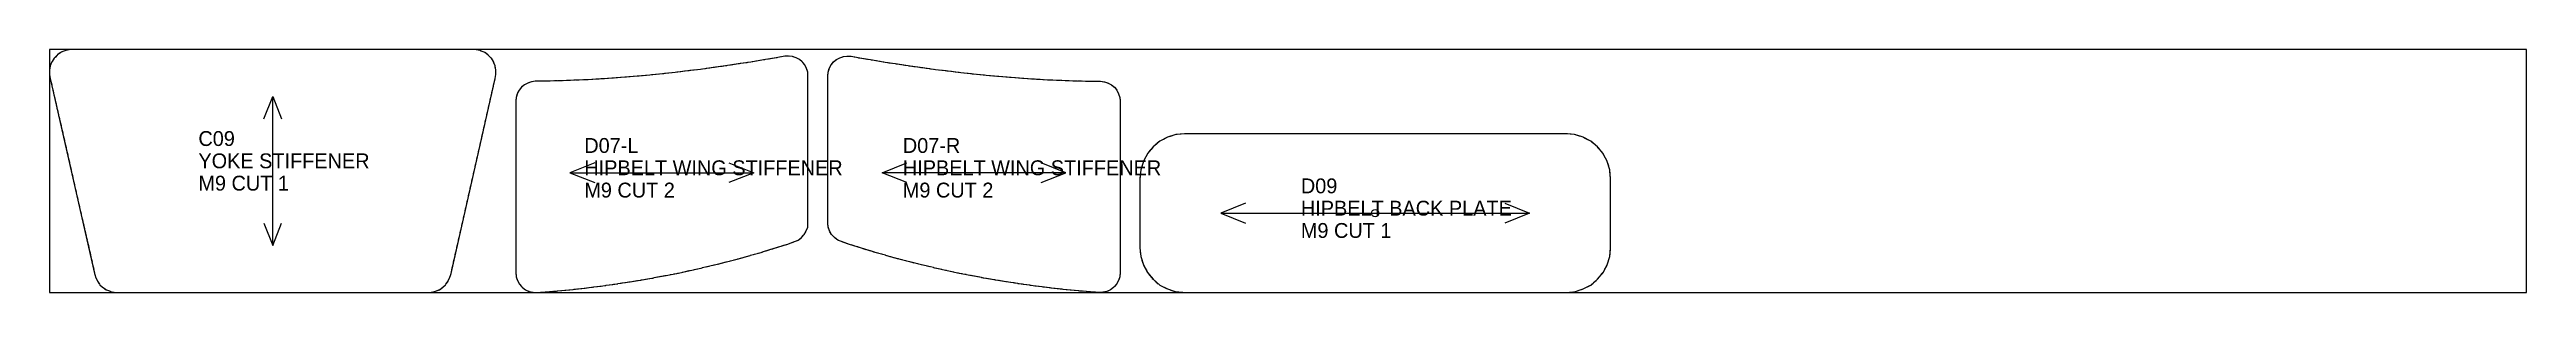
# Model space of a CAD drawing. Header units: millimetres. Extents: x 0 to 1000, y 0 to 98.
import ezdxf

# ---------------------------------------------------------------- set-up
doc = ezdxf.new("R2010")
doc.units = ezdxf.units.MM
doc.linetypes.add('DASHED', pattern=[1.524, 1.27, -0.254])
for name, color, linetype in [('CUT', 7, 'CONTINUOUS'), ('DRILL', 6, 'CONTINUOUS'), ('GRAIN', 5, 'CONTINUOUS'), ('SEW', 1, 'DASHED'), ('TEXT', 2, 'CONTINUOUS')]:
    doc.layers.add(name, color=color, linetype=linetype)

msp = doc.modelspace()

# ---------------------------------------------------------------- linework, layer by layer
at = {"layer": 'CUT'}
for points in [[(27.8, 0), (152.5, 0), (153.2, 0), (154.1, 0.1), (155.6, 0.4), (155.8, 0.5), (157.2, 1), (157.4, 1.1), (158.6, 2), (158.8, 2.1), (159.9, 3.1), (160, 3.3), (160.9, 4.5), (161, 4.7), (161.6, 6.1), (161.9, 6.9), (162.1, 7.7), (179.9, 86.3), (180.1, 87.1), (180.2, 88), (180.2, 89.6), (180.2, 89.8), (179.9, 91.3), (179.9, 91.5), (179.3, 93), (179.2, 93.2), (178.4, 94.5), (178.2, 94.6), (177.1, 95.8), (177, 95.9), (175.7, 96.8), (175.5, 96.9), (174, 97.5), (173.9, 97.6), (172.3, 97.9), (171.4, 98), (170.6, 98), (9.6, 98), (8.8, 98), (7.9, 97.9), (6.4, 97.6), (6.2, 97.5), (4.7, 96.9), (4.6, 96.8), (3.2, 95.9), (3.1, 95.8), (2, 94.6), (1.9, 94.5), (1, 93.2), (0.9, 93), (0.3, 91.5), (0.3, 91.3), (0, 89.8), (0, 89.6), (0, 88), (0.1, 87.1), (0.3, 86.3), (18.2, 7.7), (18.4, 6.9), (18.6, 6.1), (19.3, 4.7), (19.3, 4.5), (20.2, 3.3), (20.3, 3.1), (21.4, 2.1), (21.6, 2), (22.9, 1.1), (23, 1), (24.5, 0.5), (24.6, 0.4), (26.1, 0.1), (27, 0)], [(188.2, 77.2), (188.2, 8), (188.4, 6.3), (188.9, 4.8), (189.7, 3.4), (190.8, 2.1), (192.1, 1.1), (193.6, 0.4), (195.2, 0.1), (196.8, 0), (200.3, 0.2), (200.4, 0.3), (205.1, 0.6), (205.2, 0.7), (210, 1.1), (210.1, 1.1), (214.8, 1.6), (214.9, 1.6), (219.7, 2.2), (219.8, 2.2), (224.6, 2.8), (224.7, 2.9), (229.4, 3.5), (229.5, 3.6), (234.3, 4.3), (234.4, 4.3), (239.2, 5.1), (239.3, 5.1), (244, 5.9), (244.1, 6), (248.9, 6.9), (249, 6.9), (253.8, 7.8), (253.9, 7.8), (258.6, 8.9), (258.7, 8.9), (263.5, 9.9), (263.6, 10), (268.3, 11.1), (268.4, 11.1), (273.2, 12.3), (273.3, 12.3), (278.1, 13.6), (278.1, 13.6), (282.9, 14.9), (283, 15), (287.8, 16.3), (287.9, 16.4), (292.6, 17.8), (292.7, 17.9), (297.5, 19.4), (297.6, 19.4), (300.8, 20.5), (302.3, 21.1), (303.6, 22.1), (304.7, 23.4), (305.5, 24.8), (306.1, 26.4), (306.2, 28.1), (306.2, 87.4), (306.1, 88.9), (305.6, 90.4), (304.9, 91.8), (303.9, 93), (302.8, 94), (301.4, 94.7), (299.9, 95.2), (298.4, 95.4), (296.8, 95.3), (293.3, 94.6), (288.2, 93.8), (283.1, 92.9), (278, 92.2), (272.9, 91.4), (267.9, 90.7), (262.8, 90), (257.7, 89.4), (252.6, 88.8), (247.5, 88.2), (242.4, 87.7), (237.3, 87.2), (232.2, 86.8), (227, 86.4), (221.9, 86.1), (216.8, 85.8), (211.7, 85.6), (206.6, 85.4), (201.5, 85.3), (196.4, 85.2), (196.1, 85.2), (194.6, 85), (193.1, 84.5), (191.7, 83.8), (190.5, 82.8), (189.6, 81.6), (188.8, 80.2), (188.4, 78.7)], [(432.2, 77.2), (432.2, 8), (432.1, 6.3), (431.6, 4.8), (430.8, 3.4), (429.7, 2.1), (428.4, 1.1), (426.9, 0.4), (425.3, 0.1), (423.7, 0), (420.2, 0.2), (420.1, 0.3), (415.3, 0.6), (415.3, 0.7), (410.5, 1.1), (410.4, 1.1), (405.6, 1.6), (405.5, 1.6), (400.8, 2.2), (400.7, 2.2), (395.9, 2.8), (395.8, 2.9), (391, 3.5), (390.9, 3.6), (386.2, 4.3), (386.1, 4.3), (381.3, 5.1), (381.2, 5.1), (376.4, 5.9), (376.3, 6), (371.6, 6.9), (371.5, 6.9), (366.7, 7.8), (366.6, 7.8), (361.8, 8.9), (361.7, 8.9), (357, 9.9), (356.9, 10), (352.1, 11.1), (352, 11.1), (347.3, 12.3), (347.2, 12.3), (342.4, 13.6), (342.3, 13.6), (337.6, 14.9), (337.5, 15), (332.7, 16.3), (332.6, 16.4), (327.8, 17.8), (327.8, 17.9), (323, 19.4), (322.9, 19.4), (319.7, 20.5), (318.2, 21.1), (316.9, 22.1), (315.7, 23.4), (314.9, 24.8), (314.4, 26.4), (314.2, 28.1), (314.2, 87.4), (314.4, 88.9), (314.8, 90.4), (315.5, 91.8), (316.5, 93), (317.7, 94), (319.1, 94.7), (320.5, 95.2), (322.1, 95.4), (323.6, 95.3), (327.2, 94.6), (332.3, 93.8), (337.3, 92.9), (342.4, 92.2), (347.5, 91.4), (352.6, 90.7), (357.7, 90), (362.8, 89.4), (367.9, 88.8), (373, 88.2), (378.1, 87.7), (383.2, 87.2), (388.3, 86.8), (393.4, 86.4), (398.5, 86.1), (403.6, 85.8), (408.7, 85.6), (413.8, 85.4), (418.9, 85.3), (424, 85.2), (424.3, 85.2), (425.9, 85), (427.4, 84.5), (428.7, 83.8), (429.9, 82.8), (430.9, 81.6), (431.6, 80.2), (432.1, 78.7)], [(612.2, 0), (615.7, 0.3), (619.1, 1.4), (622.2, 3), (625, 5.3), (627.2, 8), (628.9, 11.1), (629.9, 14.5), (630.2, 18), (630.2, 46), (629.9, 49.5), (628.9, 52.9), (627.2, 56), (625, 58.7), (622.2, 61), (619.1, 62.6), (615.7, 63.7), (612.2, 64), (458.2, 64), (454.7, 63.7), (451.3, 62.6), (448.2, 61), (445.5, 58.7), (443.3, 56), (441.6, 52.9), (440.6, 49.5), (440.2, 46), (440.2, 18), (440.6, 14.5), (441.6, 11.1), (443.3, 8), (445.5, 5.3), (448.2, 3), (451.3, 1.4), (454.7, 0.3), (458.2, 0)]]:
    msp.add_lwpolyline(points, close=True, dxfattribs=at)
at = {"layer": 'DRILL'}
msp.add_circle((535.2, 32), 1.5, dxfattribs=at)
at = {"layer": 'GRAIN'}
for p, q in [((90.1, 18.9), (90.1, 79.1)), ((210.1, 48.3), (284.3, 48.3)), ((410.3, 48.3), (336.1, 48.3)), ((472.9, 32), (597.5, 32))]:
    msp.add_line(p, q, dxfattribs=at)
for points in [[(86.5, 70.1), (90.1, 79.1), (93.7, 70.1)], [(220.1, 52.3), (210.1, 48.3), (220.1, 44.3)], [(274.3, 52.3), (284.3, 48.3), (274.3, 44.3)], [(346.1, 44.3), (336.1, 48.3), (346.1, 52.3)], [(400.3, 44.3), (410.3, 48.3), (400.3, 52.3)], [(482.9, 36), (472.9, 32), (482.9, 28)], [(587.5, 36), (597.5, 32), (587.5, 28)], [(86.5, 27.9), (90.1, 18.9), (93.7, 27.9)]]:
    msp.add_lwpolyline(points, dxfattribs=at)
at = {"layer": 'SEW'}
for points in [[(27.8, 0), (152.5, 0), (153.2, 0), (154.1, 0.1), (155.6, 0.4), (155.8, 0.5), (157.2, 1), (157.4, 1.1), (158.6, 2), (158.8, 2.1), (159.9, 3.1), (160, 3.3), (160.9, 4.5), (161, 4.7), (161.6, 6.1), (161.9, 6.9), (162.1, 7.7), (179.9, 86.3), (180.1, 87.1), (180.2, 88), (180.2, 89.6), (180.2, 89.8), (179.9, 91.3), (179.9, 91.5), (179.3, 93), (179.2, 93.2), (178.4, 94.5), (178.2, 94.6), (177.1, 95.8), (177, 95.9), (175.7, 96.8), (175.5, 96.9), (174, 97.5), (173.9, 97.6), (172.3, 97.9), (171.4, 98), (170.6, 98), (9.6, 98), (8.8, 98), (7.9, 97.9), (6.4, 97.6), (6.2, 97.5), (4.7, 96.9), (4.6, 96.8), (3.2, 95.9), (3.1, 95.8), (2, 94.6), (1.9, 94.5), (1, 93.2), (0.9, 93), (0.3, 91.5), (0.3, 91.3), (0, 89.8), (0, 89.6), (0, 88), (0.1, 87.1), (0.3, 86.3), (18.2, 7.7), (18.4, 6.9), (18.6, 6.1), (19.3, 4.7), (19.3, 4.5), (20.2, 3.3), (20.3, 3.1), (21.4, 2.1), (21.6, 2), (22.9, 1.1), (23, 1), (24.5, 0.5), (24.6, 0.4), (26.1, 0.1), (27, 0)], [(188.2, 77.2), (188.2, 8), (188.4, 6.3), (188.9, 4.8), (189.7, 3.4), (190.8, 2.1), (192.1, 1.1), (193.6, 0.4), (195.2, 0.1), (196.8, 0), (200.3, 0.2), (200.4, 0.3), (205.1, 0.6), (205.2, 0.7), (210, 1.1), (210.1, 1.1), (214.8, 1.6), (214.9, 1.6), (219.7, 2.2), (219.8, 2.2), (224.6, 2.8), (224.7, 2.9), (229.4, 3.5), (229.5, 3.6), (234.3, 4.3), (234.4, 4.3), (239.2, 5.1), (239.3, 5.1), (244, 5.9), (244.1, 6), (248.9, 6.9), (249, 6.9), (253.8, 7.8), (253.9, 7.8), (258.6, 8.9), (258.7, 8.9), (263.5, 9.9), (263.6, 10), (268.3, 11.1), (268.4, 11.1), (273.2, 12.3), (273.3, 12.3), (278.1, 13.6), (278.1, 13.6), (282.9, 14.9), (283, 15), (287.8, 16.3), (287.9, 16.4), (292.6, 17.8), (292.7, 17.9), (297.5, 19.4), (297.6, 19.4), (300.8, 20.5), (302.3, 21.1), (303.6, 22.1), (304.7, 23.4), (305.5, 24.8), (306.1, 26.4), (306.2, 28.1), (306.2, 87.4), (306.1, 88.9), (305.6, 90.4), (304.9, 91.8), (303.9, 93), (302.8, 94), (301.4, 94.7), (299.9, 95.2), (298.4, 95.4), (296.8, 95.3), (293.3, 94.6), (288.2, 93.8), (283.1, 92.9), (278, 92.2), (272.9, 91.4), (267.9, 90.7), (262.8, 90), (257.7, 89.4), (252.6, 88.8), (247.5, 88.2), (242.4, 87.7), (237.3, 87.2), (232.2, 86.8), (227, 86.4), (221.9, 86.1), (216.8, 85.8), (211.7, 85.6), (206.6, 85.4), (201.5, 85.3), (196.4, 85.2), (196.1, 85.2), (194.6, 85), (193.1, 84.5), (191.7, 83.8), (190.5, 82.8), (189.6, 81.6), (188.8, 80.2), (188.4, 78.7)], [(432.2, 77.2), (432.2, 8), (432.1, 6.3), (431.6, 4.8), (430.8, 3.4), (429.7, 2.1), (428.4, 1.1), (426.9, 0.4), (425.3, 0.1), (423.7, 0), (420.2, 0.2), (420.1, 0.3), (415.3, 0.6), (415.3, 0.7), (410.5, 1.1), (410.4, 1.1), (405.6, 1.6), (405.5, 1.6), (400.8, 2.2), (400.7, 2.2), (395.9, 2.8), (395.8, 2.9), (391, 3.5), (390.9, 3.6), (386.2, 4.3), (386.1, 4.3), (381.3, 5.1), (381.2, 5.1), (376.4, 5.9), (376.3, 6), (371.6, 6.9), (371.5, 6.9), (366.7, 7.8), (366.6, 7.8), (361.8, 8.9), (361.7, 8.9), (357, 9.9), (356.9, 10), (352.1, 11.1), (352, 11.1), (347.3, 12.3), (347.2, 12.3), (342.4, 13.6), (342.3, 13.6), (337.6, 14.9), (337.5, 15), (332.7, 16.3), (332.6, 16.4), (327.8, 17.8), (327.8, 17.9), (323, 19.4), (322.9, 19.4), (319.7, 20.5), (318.2, 21.1), (316.9, 22.1), (315.7, 23.4), (314.9, 24.8), (314.4, 26.4), (314.2, 28.1), (314.2, 87.4), (314.4, 88.9), (314.8, 90.4), (315.5, 91.8), (316.5, 93), (317.7, 94), (319.1, 94.7), (320.5, 95.2), (322.1, 95.4), (323.6, 95.3), (327.2, 94.6), (332.3, 93.8), (337.3, 92.9), (342.4, 92.2), (347.5, 91.4), (352.6, 90.7), (357.7, 90), (362.8, 89.4), (367.9, 88.8), (373, 88.2), (378.1, 87.7), (383.2, 87.2), (388.3, 86.8), (393.4, 86.4), (398.5, 86.1), (403.6, 85.8), (408.7, 85.6), (413.8, 85.4), (418.9, 85.3), (424, 85.2), (424.3, 85.2), (425.9, 85), (427.4, 84.5), (428.7, 83.8), (429.9, 82.8), (430.9, 81.6), (431.6, 80.2), (432.1, 78.7)], [(612.2, 0), (615.7, 0.3), (619.1, 1.4), (622.2, 3), (625, 5.3), (627.2, 8), (628.9, 11.1), (629.9, 14.5), (630.2, 18), (630.2, 46), (629.9, 49.5), (628.9, 52.9), (627.2, 56), (625, 58.7), (622.2, 61), (619.1, 62.6), (615.7, 63.7), (612.2, 64), (458.2, 64), (454.7, 63.7), (451.3, 62.6), (448.2, 61), (445.5, 58.7), (443.3, 56), (441.6, 52.9), (440.6, 49.5), (440.2, 46), (440.2, 18), (440.6, 14.5), (441.6, 11.1), (443.3, 8), (445.5, 5.3), (448.2, 3), (451.3, 1.4), (454.7, 0.3), (458.2, 0)]]:
    msp.add_lwpolyline(points, close=True, dxfattribs=at)
at = {"layer": 'TEXT'}
msp.add_lwpolyline([(0, 0), (1000, 0), (1000, 98), (0, 98)], close=True, dxfattribs=at)

# ---------------------------------------------------------------- texts
for s, p in [('C09', (60.1, 59.1)), ('D07-L', (215.9, 56.3)), ('D07-R', (344.5, 56.3)), ('YOKE STIFFENER', (60.1, 50.1)), ('HIPBELT WING STIFFENER', (215.9, 47.3)), ('HIPBELT WING STIFFENER', (344.5, 47.3)), ('M9 CUT 1', (60.1, 41.1)), ('M9 CUT 2', (215.9, 38.3)), ('M9 CUT 2', (344.5, 38.3)), ('D09', (505.2, 40)), ('HIPBELT BACK PLATE', (505.2, 31)), ('M9 CUT 1', (505.2, 22))]:
    msp.add_text(s, height=6, dxfattribs=at).set_placement(p)

doc.saveas('drawing.dxf')
